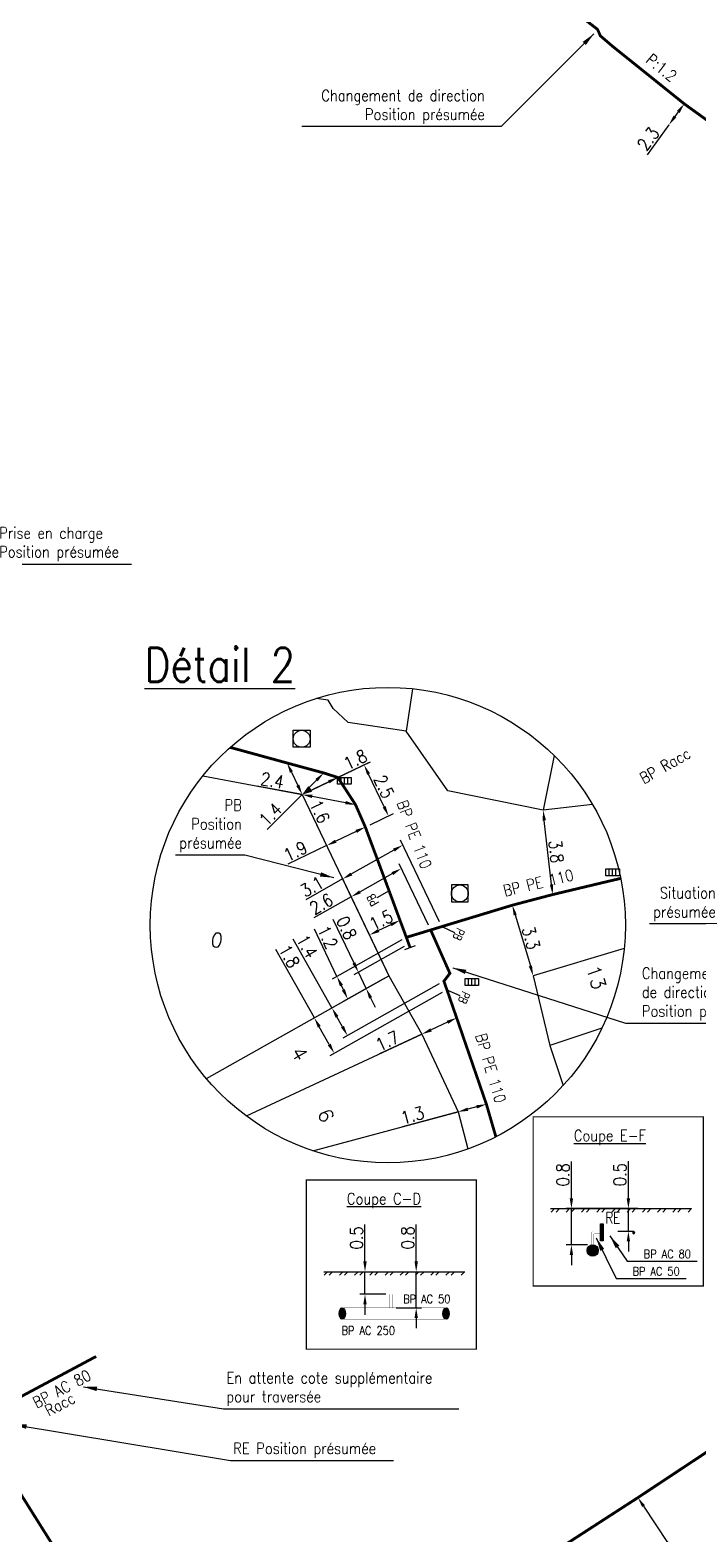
# Model space of a CAD drawing. Header units: millimetres. Extents: x 185000 to 186000, y 127990 to 129010.
# Drawn here: x 185301.5 to 185360.6, y 128160.5 to 128293.4 of the extents above; entities that cross this region are included whole.
import ezdxf
from ezdxf.enums import TextEntityAlignment as Align

# ---------------------------------------------------------------- set-up
doc = ezdxf.new("R2010")
doc.units = ezdxf.units.MM
doc.header["$PDMODE"] = 34
for name, pattern in [('L_25_AP', [2000, 1000, 1000]), ('L_25_PE', [2000, 1000, 1000]), ('L_RAC_AP', [3.5, 2, -1.5])]:
    doc.linetypes.add(name, pattern=pattern)
doc.layers.get('0').update_dxf_attribs({"linetype": 'CONTINUOUS'})
doc.layers.get('DEFPOINTS').update_dxf_attribs({"linetype": 'CONTINUOUS'})
for name, color, linetype in [('L_150', 1, 'CONTINUOUS'), ('L_170', 7, 'CONTINUOUS'), ('L_340', 7, 'CONTINUOUS'), ('L_900', 7, 'CONTINUOUS')]:
    doc.layers.add(name, color=color, linetype=linetype)
doc.styles.add('G_ROMANS', font='ROMANS.SHX', dxfattribs={"width": 0.75})
doc.styles.get("Standard").update_dxf_attribs({"font": 'romans.shx', "width": 0.85})
doc.dimstyles.get("Standard").update_dxf_attribs({"dimtxt": 1.5, "dimasz": 1.2, "dimexe": 0.625, "dimexo": 0.625, "dimgap": 0.25, "dimtad": 1, "dimdec": 1, "dimzin": 0, "dimdsep": 46, "dimtxsty": 'Standard', "dimcen": -0.5, "dimadec": 0, "dimazin": 0, "dimtfac": 1, "dimtdec": 1, "dimtmove": 0, "dimatfit": 3, "dimfxl": 0, "dimtolj": 1, "dimtzin": 0, "dimarcsym": 0})

# ---------------------------------------------------------------- blocks, each defined once
blk = doc.blocks.new('*D410')
at = {"layer": 'DEFPOINTS', "color": 0, "linetype": 'Continuous', "transparency": 16777216}
for p in [(185359.34, 128286.9), (185357.99, 128285.05), (185357.99, 128285.05)]:
    blk.add_point(p, dxfattribs=at)
at = {"layer": 'L_150', "color": 0, "linetype": 'Continuous', "lineweight": -2, "transparency": 16777216}
for p, q in [((185358.81, 128286.18), (185358.52, 128285.77)), ((185357.99, 128285.05), (185356.05, 128282.4))]:
    blk.add_line(p, q, dxfattribs=at)
at = {"layer": 'L_150', "color": 0, "linetype": 'Continuous', "transparency": 16777216}
for points in [[(185358.69, 128286.27), (185358.93, 128286.09), (185359.34, 128286.9)], [(185358.4, 128285.86), (185358.64, 128285.69), (185357.99, 128285.05)]]:
    blk.add_solid(points, dxfattribs=at)
at = {"layer": 'L_150', "color": 0, "linetype": 'Continuous', "transparency": 16777216, "insert": (185356.15, 128283.81), "char_height": 1.125, "attachment_point": 5, "rotation": 53.7869}
blk.add_mtext('\\A1;2.3', dxfattribs=at)
blk = doc.blocks.new('*D1307')
at = {"layer": 'DEFPOINTS', "color": 0, "linetype": 'Continuous', "transparency": 16777216}
for p in [(185324.21, 128228.64), (185325.55, 128225.85), (185325.55, 128225.85)]:
    blk.add_point(p, dxfattribs=at)
at = {"layer": 'L_900', "color": 0, "linetype": 'Continuous', "lineweight": -2, "transparency": 16777216}
for p, q in [((185324.6, 128227.83), (185325.16, 128226.66)), ((185325.55, 128225.85), (185326.9, 128223.02))]:
    blk.add_line(p, q, dxfattribs=at)
at = {"layer": 'L_900', "color": 0, "linetype": 'Continuous', "transparency": 16777216}
for points in [[(185324.73, 128227.9), (185324.46, 128227.77), (185324.21, 128228.64)], [(185325.29, 128226.73), (185325.02, 128226.6), (185325.55, 128225.85)]]:
    blk.add_solid(points, dxfattribs=at)
at = {"layer": 'L_900', "color": 0, "linetype": 'Continuous', "transparency": 16777216, "insert": (185327.1, 128224.35), "char_height": 1.125, "attachment_point": 5, "rotation": 295.6042}
blk.add_mtext('\\A1;1.6', dxfattribs=at)
blk = doc.blocks.new('*D1308')
at = {"layer": 'DEFPOINTS', "color": 0, "linetype": 'Continuous', "transparency": 16777216}
for p in [(185325.55, 128225.85), (185325.55, 128225.85), (185330.26, 128224.96)]:
    blk.add_point(p, dxfattribs=at)
at = {"layer": 'L_900', "color": 0, "linetype": 'Continuous', "lineweight": -2, "transparency": 16777216}
for p, q in [((185325.55, 128225.85), (185321.57, 128226.6)), ((185329.38, 128225.13), (185326.43, 128225.68))]:
    blk.add_line(p, q, dxfattribs=at)
at = {"layer": 'L_900', "color": 0, "linetype": 'Continuous', "transparency": 16777216}
for points in [[(185326.46, 128225.83), (185326.4, 128225.54), (185325.55, 128225.85)], [(185329.41, 128225.28), (185329.35, 128224.98), (185330.26, 128224.96)]]:
    blk.add_solid(points, dxfattribs=at)
at = {"layer": 'L_900', "color": 0, "linetype": 'Continuous', "transparency": 16777216, "insert": (185322.9, 128227.11), "char_height": 1.125, "attachment_point": 5, "rotation": 349.3746}
blk.add_mtext('\\A1;2.4', dxfattribs=at)
blk = doc.blocks.new('*D1309')
at = {"layer": 'DEFPOINTS', "color": 0, "linetype": 'Continuous', "transparency": 16777216}
for p in [(185327.45, 128227.76), (185325.55, 128225.85), (185325.55, 128225.85)]:
    blk.add_point(p, dxfattribs=at)
at = {"layer": 'L_900', "color": 0, "linetype": 'Continuous', "lineweight": -2, "transparency": 16777216}
for p, q in [((185326.82, 128227.12), (185326.18, 128226.49)), ((185325.55, 128225.85), (185322.46, 128222.76))]:
    blk.add_line(p, q, dxfattribs=at)
at = {"layer": 'L_900', "color": 0, "linetype": 'Continuous', "transparency": 16777216}
for points in [[(185326.71, 128227.23), (185326.92, 128227.02), (185327.45, 128227.76)], [(185326.08, 128226.59), (185326.29, 128226.38), (185325.55, 128225.85)]]:
    blk.add_solid(points, dxfattribs=at)
at = {"layer": 'L_900', "color": 0, "linetype": 'Continuous', "transparency": 16777216, "insert": (185322.74, 128224.1), "char_height": 1.125, "attachment_point": 5, "rotation": 45.0163}
blk.add_mtext('\\A1;1.4', dxfattribs=at)
blk = doc.blocks.new('*D1310')
at = {"layer": 'DEFPOINTS', "color": 0, "linetype": 'Continuous', "transparency": 16777216}
for p in [(185328.7, 128227.36), (185325.55, 128225.85), (185325.55, 128225.85)]:
    blk.add_point(p, dxfattribs=at)
at = {"layer": 'L_900', "color": 0, "linetype": 'Continuous', "lineweight": -2, "transparency": 16777216}
for p, q in [((185328.7, 128227.36), (185331.59, 128228.75)), ((185326.36, 128226.24), (185327.89, 128226.97))]:
    blk.add_line(p, q, dxfattribs=at)
at = {"layer": 'L_900', "color": 0, "linetype": 'Continuous', "transparency": 16777216}
for points in [[(185327.83, 128227.11), (185327.96, 128226.84), (185328.7, 128227.36)], [(185326.29, 128226.37), (185326.42, 128226.1), (185325.55, 128225.85)]]:
    blk.add_solid(points, dxfattribs=at)
at = {"layer": 'L_900', "color": 0, "linetype": 'Continuous', "transparency": 16777216, "insert": (185330.25, 128228.94), "char_height": 1.125, "attachment_point": 5, "rotation": 25.6042}
blk.add_mtext('\\A1;1.8', dxfattribs=at)
blk = doc.blocks.new('*D1311')
at = {"layer": 'DEFPOINTS', "color": 0, "linetype": 'Continuous', "transparency": 16777216}
for p in [(185331.02, 128228.47), (185325.55, 128225.85), (185331.13, 128222.98)]:
    blk.add_point(p, dxfattribs=at)
at = {"layer": 'L_900', "color": 0, "linetype": 'Continuous', "lineweight": -2, "transparency": 16777216}
for p, q in [((185325.97, 128226.05), (185331.44, 128228.68)), ((185332.79, 128224.78), (185331.41, 128227.66)), ((185331.56, 128223.18), (185333.61, 128224.17))]:
    blk.add_line(p, q, dxfattribs=at)
at = {"layer": 'L_900', "color": 0, "linetype": 'Continuous', "transparency": 16777216}
for points in [[(185331.55, 128227.73), (185331.28, 128227.6), (185331.02, 128228.47)], [(185332.93, 128224.84), (185332.66, 128224.71), (185333.18, 128223.96)]]:
    blk.add_solid(points, dxfattribs=at)
at = {"layer": 'L_900', "color": 0, "linetype": 'Continuous', "transparency": 16777216, "insert": (185332.78, 128226.54), "char_height": 1.125, "attachment_point": 5, "rotation": 295.6042}
blk.add_mtext('\\A1;2.5', dxfattribs=at)
blk = doc.blocks.new('*D1312')
at = {"layer": 'DEFPOINTS', "color": 0, "linetype": 'Continuous', "transparency": 16777216}
for p in [(185331.13, 128222.98), (185327.71, 128221.34), (185327.71, 128221.34)]:
    blk.add_point(p, dxfattribs=at)
at = {"layer": 'L_900', "color": 0, "linetype": 'Continuous', "lineweight": -2, "transparency": 16777216}
for p, q in [((185327.71, 128221.34), (185324.27, 128219.7)), ((185330.32, 128222.59), (185328.52, 128221.73))]:
    blk.add_line(p, q, dxfattribs=at)
at = {"layer": 'L_900', "color": 0, "linetype": 'Continuous', "transparency": 16777216}
for points in [[(185330.26, 128222.73), (185330.39, 128222.46), (185331.13, 128222.98)], [(185328.45, 128221.86), (185328.58, 128221.59), (185327.71, 128221.34)]]:
    blk.add_solid(points, dxfattribs=at)
at = {"layer": 'L_900', "color": 0, "linetype": 'Continuous', "transparency": 16777216, "insert": (185324.94, 128220.85), "char_height": 1.125, "attachment_point": 5, "rotation": 25.6042}
blk.add_mtext('\\A1;1.9', dxfattribs=at)
blk = doc.blocks.new('*D1313')
at = {"layer": 'DEFPOINTS', "color": 0, "linetype": 'Continuous', "transparency": 16777216}
for p in [(185334.2, 128214.73), (185331.49, 128213.44), (185331.49, 128213.44)]:
    blk.add_point(p, dxfattribs=at)
at = {"layer": 'L_900', "color": 0, "linetype": 'Continuous', "lineweight": -2, "transparency": 16777216}
blk.add_line((185333.39, 128214.35), (185332.31, 128213.83), dxfattribs=at)
at = {"layer": 'L_900', "color": 0, "linetype": 'Continuous', "transparency": 16777216}
for points in [[(185333.32, 128214.48), (185333.45, 128214.21), (185334.2, 128214.73)], [(185332.24, 128213.96), (185332.37, 128213.69), (185331.49, 128213.44)]]:
    blk.add_solid(points, dxfattribs=at)
at = {"layer": 'L_900', "color": 0, "linetype": 'Continuous', "transparency": 16777216, "insert": (185332.52, 128214.76), "char_height": 1.125, "attachment_point": 5, "rotation": 25.6042}
blk.add_mtext('\\A1;1.5', dxfattribs=at)
blk = doc.blocks.new('*D1314')
at = {"layer": 'DEFPOINTS', "color": 0, "linetype": 'Continuous', "transparency": 16777216}
for p in [(185334.97, 128212.65), (185333.22, 128209.83), (185331.21, 128208.7)]:
    blk.add_point(p, dxfattribs=at)
at = {"layer": 'L_900', "color": 0, "linetype": 'Continuous', "lineweight": -2, "transparency": 16777216}
for p, q in [((185330.13, 128210.95), (185328.28, 128214.81)), ((185334.56, 128212.42), (185330.11, 128209.91)), ((185331.21, 128208.7), (185330.52, 128210.14)), ((185332.81, 128209.6), (185330.8, 128208.47)), ((185331.6, 128207.89), (185331.99, 128207.07))]:
    blk.add_line(p, q, dxfattribs=at)
at = {"layer": 'L_900', "color": 0, "linetype": 'Continuous', "transparency": 16777216}
for points in [[(185330.26, 128211.02), (185329.99, 128210.89), (185330.52, 128210.14)], [(185331.73, 128207.95), (185331.46, 128207.82), (185331.21, 128208.7)]]:
    blk.add_solid(points, dxfattribs=at)
at = {"layer": 'L_900', "color": 0, "linetype": 'Continuous', "transparency": 16777216, "insert": (185329.47, 128214.06), "char_height": 1.125, "attachment_point": 5, "rotation": 295.6042}
blk.add_mtext('\\A1;0.8', dxfattribs=at)
blk = doc.blocks.new('L_340_07')
at = {"color": 0, "linetype": 'Continuous', "const_width": 0.25, "flags": 128}
blk.add_lwpolyline([(0, 0), (0.35, 0)], dxfattribs=at)
at = {"color": 0, "linetype": 'Continuous', "flags": 128}
blk.add_lwpolyline([(0.35, -0.5), (0.35, 0.5)], dxfattribs=at)
at = {"color": 0, "linetype": 'Continuous', "width": 0.75, "flags": 3}
for tag, p in [('DEF_LEG', (0.72, -3.47)), ('DEF_COUP', (0.72, -5.97)), ('DEF_TYPE', (0.72, -8.47))]:
    blk.add_attdef(tag, text='', height=1.2, dxfattribs=at).set_placement(p, align=Align.MIDDLE)
blk = doc.blocks.new('*D1315')
at = {"layer": 'DEFPOINTS', "color": 0, "linetype": 'Continuous', "transparency": 16777216}
for p in [(185334.76, 128213.23), (185333.22, 128209.83), (185329.58, 128207.78)]:
    blk.add_point(p, dxfattribs=at)
at = {"layer": 'L_900', "color": 0, "linetype": 'Continuous', "lineweight": -2, "transparency": 16777216}
for p, q in [((185328.62, 128209.77), (185326.63, 128213.94)), ((185334.35, 128213), (185328.21, 128209.54)), ((185332.81, 128209.6), (185329.17, 128207.55)), ((185329.19, 128208.59), (185329.01, 128208.96))]:
    blk.add_line(p, q, dxfattribs=at)
at = {"layer": 'L_900', "color": 0, "linetype": 'Continuous', "transparency": 16777216}
for points in [[(185329.15, 128209.03), (185328.88, 128208.9), (185328.62, 128209.77)], [(185329.32, 128208.66), (185329.05, 128208.53), (185329.58, 128207.78)]]:
    blk.add_solid(points, dxfattribs=at)
at = {"layer": 'L_900', "color": 0, "linetype": 'Continuous', "transparency": 16777216, "insert": (185327.79, 128213.25), "char_height": 1.125, "attachment_point": 5, "rotation": 295.6042}
blk.add_mtext('\\A1;1.2', dxfattribs=at)
blk = doc.blocks.new('*D1316')
at = {"layer": 'DEFPOINTS', "color": 0, "linetype": 'Continuous', "transparency": 16777216}
for p in [(185344.13, 128216.07), (185345.98, 128209.84), (185345.98, 128209.84)]:
    blk.add_point(p, dxfattribs=at)
at = {"layer": 'L_900', "color": 0, "linetype": 'Continuous', "lineweight": -2, "transparency": 16777216}
blk.add_line((185344.39, 128215.21), (185345.73, 128210.71), dxfattribs=at)
at = {"layer": 'L_900', "color": 0, "linetype": 'Continuous', "transparency": 16777216}
for points in [[(185344.53, 128215.25), (185344.25, 128215.17), (185344.13, 128216.07)], [(185345.87, 128210.75), (185345.58, 128210.66), (185345.98, 128209.84)]]:
    blk.add_solid(points, dxfattribs=at)
at = {"layer": 'L_900', "color": 0, "linetype": 'Continuous', "transparency": 16777216, "insert": (185345.78, 128213.17), "char_height": 1.125, "attachment_point": 5, "rotation": 286.5437}
blk.add_mtext('\\A1;3.3', dxfattribs=at)
blk = doc.blocks.new('*D1317')
at = {"layer": 'DEFPOINTS', "color": 0, "linetype": 'Continuous', "transparency": 16777216}
for p in [(185346.86, 128224.47), (185346.86, 128224.47), (185347.7, 128217.01)]:
    blk.add_point(p, dxfattribs=at)
at = {"layer": 'L_900', "color": 0, "linetype": 'Continuous', "lineweight": -2, "transparency": 16777216}
blk.add_line((185347.6, 128217.91), (185346.96, 128223.57), dxfattribs=at)
at = {"layer": 'L_900', "color": 0, "linetype": 'Continuous', "transparency": 16777216}
for points in [[(185347.11, 128223.59), (185346.81, 128223.55), (185346.86, 128224.47)], [(185347.75, 128217.92), (185347.45, 128217.89), (185347.7, 128217.01)]]:
    blk.add_solid(points, dxfattribs=at)
at = {"layer": 'L_900', "color": 0, "linetype": 'Continuous', "transparency": 16777216, "insert": (185348.02, 128220.82), "char_height": 1.125, "attachment_point": 5, "rotation": 276.4511}
blk.add_mtext('\\A1;3.8', dxfattribs=at)
blk = doc.blocks.new('*D1318')
at = {"layer": 'DEFPOINTS', "color": 0, "linetype": 'Continuous', "transparency": 16777216}
for p in [(185329.88, 128216.81), (185336.91, 128213.88), (185333.22, 128209.83)]:
    blk.add_point(p, dxfattribs=at)
at = {"layer": 'L_900', "color": 0, "linetype": 'Continuous', "lineweight": -2, "transparency": 16777216}
for p, q in [((185333.52, 128218.87), (185330.66, 128217.25)), ((185336.71, 128214.31), (185334.11, 128219.73)), ((185329.88, 128216.81), (185326.58, 128214.95)), ((185333.02, 128210.25), (185329.67, 128217.24))]:
    blk.add_line(p, q, dxfattribs=at)
at = {"layer": 'L_900', "color": 0, "linetype": 'Continuous', "transparency": 16777216}
for points in [[(185333.45, 128219), (185333.6, 128218.74), (185334.31, 128219.31)], [(185330.59, 128217.38), (185330.73, 128217.12), (185329.88, 128216.81)]]:
    blk.add_solid(points, dxfattribs=at)
at = {"layer": 'L_900', "color": 0, "linetype": 'Continuous', "transparency": 16777216, "insert": (185327.24, 128216.19), "char_height": 1.125, "attachment_point": 5, "rotation": 29.3796}
blk.add_mtext('\\A1;2.6', dxfattribs=at)
blk = doc.blocks.new('L_340_13')
at = {"color": 0, "linetype": 'Continuous', "flags": 128}
blk.add_lwpolyline([(0, 0), (0, 1.25)], dxfattribs=at)
at = {"color": 0, "linetype": 'Continuous', "style": 'G_ROMANS', "width": 0.75}
blk.add_text('PB', height=0.75, dxfattribs=at).set_placement((0, 1.66), align=Align.MIDDLE)
at = {"color": 0, "linetype": 'Continuous', "width": 0.75, "flags": 3}
for tag, p in [('DEF_LEG', (0, -10)), ('DEF_COUP', (0, -12.5)), ('DEF_TYPE', (0, -15))]:
    blk.add_attdef(tag, text='', height=1.2, dxfattribs=at).set_placement(p, align=Align.MIDDLE)
blk = doc.blocks.new('*D1319')
at = {"layer": 'DEFPOINTS', "color": 0, "transparency": 16777216}
for p in [(185329.12, 128218.39), (185337.89, 128214.18), (185333.22, 128209.83)]:
    blk.add_point(p, dxfattribs=at)
at = {"layer": 'L_900', "color": 0, "lineweight": -2, "transparency": 16777216}
for p, q in [((185337.69, 128214.6), (185334.23, 128221.81)), ((185333.65, 128220.94), (185329.91, 128218.83)), ((185333.02, 128210.25), (185328.92, 128218.81)), ((185329.12, 128218.39), (185325.86, 128216.55))]:
    blk.add_line(p, q, dxfattribs=at)
at = {"layer": 'L_900', "color": 0, "transparency": 16777216}
for points in [[(185333.58, 128221.07), (185333.73, 128220.81), (185334.44, 128221.38)], [(185329.83, 128218.96), (185329.98, 128218.7), (185329.12, 128218.39)]]:
    blk.add_solid(points, dxfattribs=at)
at = {"layer": 'L_900', "color": 0, "transparency": 16777216, "insert": (185326.41, 128217.72), "char_height": 1.125, "attachment_point": 5, "rotation": 29.3796}
blk.add_mtext('\\A1;3.1', dxfattribs=at)
blk = doc.blocks.new('*D1320')
at = {"layer": 'DEFPOINTS', "color": 0, "linetype": 'Continuous', "transparency": 16777216}
for p in [(185339.21, 128206.11), (185336.13, 128204.67), (185336.13, 128204.67)]:
    blk.add_point(p, dxfattribs=at)
at = {"layer": 'L_900', "color": 0, "linetype": 'Continuous', "lineweight": -2, "transparency": 16777216}
for p, q in [((185338.39, 128205.73), (185336.94, 128205.05)), ((185336.13, 128204.67), (185332.38, 128202.92))]:
    blk.add_line(p, q, dxfattribs=at)
at = {"layer": 'L_900', "color": 0, "linetype": 'Continuous', "transparency": 16777216}
for points in [[(185338.33, 128205.86), (185338.46, 128205.59), (185339.21, 128206.11)], [(185336.88, 128205.19), (185337.01, 128204.91), (185336.13, 128204.67)]]:
    blk.add_solid(points, dxfattribs=at)
at = {"layer": 'L_900', "color": 0, "linetype": 'Continuous', "transparency": 16777216, "insert": (185333.08, 128204.08), "char_height": 1.125, "attachment_point": 5, "rotation": 24.9864}
blk.add_mtext('\\A1;1.7', dxfattribs=at)
blk = doc.blocks.new('*D1321')
at = {"layer": 'DEFPOINTS', "color": 0, "linetype": 'Continuous', "transparency": 16777216}
for p in [(185333.22, 128209.83), (185338.08, 128209.35), (185328.18, 128206.99)]:
    blk.add_point(p, dxfattribs=at)
at = {"layer": 'L_900', "color": 0, "linetype": 'Continuous', "lineweight": -2, "transparency": 16777216}
for p, q in [((185328.18, 128206.99), (185324.76, 128213.06)), ((185332.81, 128209.6), (185327.77, 128206.76)), ((185337.67, 128209.12), (185329.14, 128204.32)), ((185329.11, 128205.33), (185328.62, 128206.21))]:
    blk.add_line(p, q, dxfattribs=at)
at = {"layer": 'L_900', "color": 0, "linetype": 'Continuous', "transparency": 16777216}
for points in [[(185328.75, 128206.28), (185328.49, 128206.13), (185328.18, 128206.99)], [(185329.24, 128205.41), (185328.98, 128205.26), (185329.55, 128204.55)]]:
    blk.add_solid(points, dxfattribs=at)
at = {"layer": 'L_900', "color": 0, "linetype": 'Continuous', "transparency": 16777216, "insert": (185325.97, 128212.43), "char_height": 1.125, "attachment_point": 5, "rotation": 299.3796}
blk.add_mtext('\\A1;1.4', dxfattribs=at)
blk = doc.blocks.new('*D1322')
at = {"layer": 'DEFPOINTS', "color": 0, "linetype": 'Continuous', "transparency": 16777216}
for p in [(185333.22, 128209.83), (185338.35, 128208.59), (185326.62, 128206.11)]:
    blk.add_point(p, dxfattribs=at)
at = {"layer": 'L_900', "color": 0, "linetype": 'Continuous', "lineweight": -2, "transparency": 16777216}
for p, q in [((185326.62, 128206.11), (185323.21, 128212.17)), ((185332.81, 128209.6), (185326.21, 128205.88)), ((185337.94, 128208.36), (185327.98, 128202.75)), ((185327.94, 128203.76), (185327.06, 128205.33))]:
    blk.add_line(p, q, dxfattribs=at)
at = {"layer": 'L_900', "color": 0, "linetype": 'Continuous', "transparency": 16777216}
for points in [[(185327.19, 128205.4), (185326.93, 128205.25), (185326.62, 128206.11)], [(185328.07, 128203.83), (185327.81, 128203.69), (185328.38, 128202.98)]]:
    blk.add_solid(points, dxfattribs=at)
at = {"layer": 'L_900', "color": 0, "linetype": 'Continuous', "transparency": 16777216, "insert": (185324.41, 128211.56), "char_height": 1.125, "attachment_point": 5, "rotation": 299.3796}
blk.add_mtext('\\A1;1.8', dxfattribs=at)
blk = doc.blocks.new('*D1323')
at = {"layer": 'DEFPOINTS', "color": 0, "linetype": 'Continuous', "transparency": 16777216}
for p in [(185339.33, 128197.81), (185339.33, 128197.81), (185341.84, 128198.48)]:
    blk.add_point(p, dxfattribs=at)
at = {"layer": 'L_900', "color": 0, "linetype": 'Continuous', "lineweight": -2, "transparency": 16777216}
for p, q in [((185339.33, 128197.81), (185334.41, 128196.49)), ((185340.97, 128198.25), (185340.2, 128198.04))]:
    blk.add_line(p, q, dxfattribs=at)
at = {"layer": 'L_900', "color": 0, "linetype": 'Continuous', "transparency": 16777216}
for points in [[(185340.16, 128198.18), (185340.23, 128197.89), (185339.33, 128197.81)], [(185340.93, 128198.39), (185341.01, 128198.1), (185341.84, 128198.48)]]:
    blk.add_solid(points, dxfattribs=at)
at = {"layer": 'L_900', "color": 0, "linetype": 'Continuous', "transparency": 16777216, "insert": (185335.3, 128197.51), "char_height": 1.125, "attachment_point": 5, "rotation": 14.9757}
blk.add_mtext('\\A1;1.3', dxfattribs=at)
blk = doc.blocks.new('*D2319')
at = {"layer": 'DEFPOINTS', "color": 0, "linetype": 'Continuous', "transparency": 16777216}
for p in [(185355.24, 128163.71), (185358.34, 128158.99), (185358.34, 128158.99)]:
    blk.add_point(p, dxfattribs=at)
at = {"layer": 'L_150', "color": 0, "linetype": 'Continuous', "lineweight": -2, "transparency": 16777216}
for p, q in [((185355.74, 128162.96), (185357.85, 128159.74)), ((185358.34, 128158.99), (185360.14, 128156.24))]:
    blk.add_line(p, q, dxfattribs=at)
at = {"layer": 'L_150', "color": 0, "linetype": 'Continuous', "transparency": 16777216}
for points in [[(185355.86, 128163.04), (185355.61, 128162.88), (185355.24, 128163.71)], [(185357.97, 128159.82), (185357.72, 128159.66), (185358.34, 128158.99)]]:
    blk.add_solid(points, dxfattribs=at)
at = {"layer": 'L_150', "color": 0, "linetype": 'Continuous', "transparency": 16777216, "insert": (185360.11, 128157.65), "char_height": 1.125, "attachment_point": 5, "rotation": 303.2487}
blk.add_mtext('\\A1;5.7', dxfattribs=at)
blk = doc.blocks.new('*D1576')
at = {"layer": 'DEFPOINTS', "color": 0, "linetype": 'Continuous', "transparency": 16777216}
for p in [(185331.1, 128183.68), (185331.1, 128183.68), (185333.4, 128181.68)]:
    blk.add_point(p, dxfattribs=at)
at = {"layer": 'L_900', "color": 0, "linetype": 'Continuous', "lineweight": -2, "transparency": 16777216}
for p, q in [((185331.1, 128184.58), (185331.1, 128187.86)), ((185331.1, 128181.68), (185331.1, 128183.68)), ((185332.93, 128181.68), (185330.63, 128181.68)), ((185331.1, 128180.78), (185331.1, 128179.88))]:
    blk.add_line(p, q, dxfattribs=at)
at = {"layer": 'L_900', "color": 0, "linetype": 'Continuous', "transparency": 16777216}
for points in [[(185330.95, 128184.58), (185331.25, 128184.58), (185331.1, 128183.68)], [(185330.95, 128180.78), (185331.25, 128180.78), (185331.1, 128181.68)]]:
    blk.add_solid(points, dxfattribs=at)
at = {"layer": 'L_900', "color": 0, "linetype": 'Continuous', "transparency": 16777216, "insert": (185330.35, 128186.67), "char_height": 1.125, "attachment_point": 5, "rotation": 90}
blk.add_mtext('\\A1;0.5', dxfattribs=at)
blk = doc.blocks.new('*D1577')
at = {"layer": 'DEFPOINTS', "color": 0, "linetype": 'Continuous', "transparency": 16777216}
for p in [(185335.63, 128183.68), (185335.63, 128183.68), (185333.4, 128180.48)]:
    blk.add_point(p, dxfattribs=at)
at = {"layer": 'L_900', "color": 0, "linetype": 'Continuous', "lineweight": -2, "transparency": 16777216}
for p, q in [((185335.63, 128184.58), (185335.63, 128187.86)), ((185335.63, 128180.48), (185335.63, 128183.68)), ((185333.87, 128180.48), (185336.1, 128180.48)), ((185335.63, 128179.58), (185335.63, 128178.68))]:
    blk.add_line(p, q, dxfattribs=at)
at = {"layer": 'L_900', "color": 0, "linetype": 'Continuous', "transparency": 16777216}
for points in [[(185335.48, 128184.58), (185335.78, 128184.58), (185335.63, 128183.68)], [(185335.48, 128179.58), (185335.78, 128179.58), (185335.63, 128180.48)]]:
    blk.add_solid(points, dxfattribs=at)
at = {"layer": 'L_900', "color": 0, "linetype": 'Continuous', "transparency": 16777216, "insert": (185334.88, 128186.67), "char_height": 1.125, "attachment_point": 5, "rotation": 90}
blk.add_mtext('\\A1;0.8', dxfattribs=at)
blk = doc.blocks.new('*D1578')
at = {"layer": 'DEFPOINTS', "color": 0, "linetype": 'Continuous', "transparency": 16777216}
for p in [(185349.36, 128189.25), (185355.7, 128189.25), (185351.24, 128186.05)]:
    blk.add_point(p, dxfattribs=at)
at = {"layer": 'L_900', "color": 0, "linetype": 'Continuous', "lineweight": -2, "transparency": 16777216}
for p, q in [((185349.36, 128190.15), (185349.36, 128193.43)), ((185355.23, 128189.25), (185348.89, 128189.25)), ((185349.36, 128186.05), (185349.36, 128189.25)), ((185350.77, 128186.05), (185348.89, 128186.05)), ((185349.36, 128185.15), (185349.36, 128184.25))]:
    blk.add_line(p, q, dxfattribs=at)
at = {"layer": 'L_900', "color": 0, "linetype": 'Continuous', "transparency": 16777216}
for points in [[(185349.21, 128190.15), (185349.51, 128190.15), (185349.36, 128189.25)], [(185349.21, 128185.15), (185349.51, 128185.15), (185349.36, 128186.05)]]:
    blk.add_solid(points, dxfattribs=at)
at = {"layer": 'L_900', "color": 0, "linetype": 'Continuous', "transparency": 16777216, "insert": (185348.61, 128192.24), "char_height": 1.125, "attachment_point": 5, "rotation": 90}
blk.add_mtext('\\A1;0.8', dxfattribs=at)
blk = doc.blocks.new('*D1579')
at = {"layer": 'DEFPOINTS', "color": 0, "linetype": 'Continuous', "transparency": 16777216}
for p in [(185351.14, 128189.25), (185354.4, 128189.25), (185353, 128187.25)]:
    blk.add_point(p, dxfattribs=at)
at = {"layer": 'L_900', "color": 0, "linetype": 'Continuous', "lineweight": -2, "transparency": 16777216}
for p, q in [((185354.4, 128190.15), (185354.4, 128193.45)), ((185351.6, 128189.25), (185354.87, 128189.25)), ((185354.4, 128187.25), (185354.4, 128189.25)), ((185353.47, 128187.25), (185354.87, 128187.25)), ((185354.4, 128186.35), (185354.4, 128185.45))]:
    blk.add_line(p, q, dxfattribs=at)
at = {"layer": 'L_900', "color": 0, "linetype": 'Continuous', "transparency": 16777216}
for points in [[(185354.25, 128190.15), (185354.55, 128190.15), (185354.4, 128189.25)], [(185354.25, 128186.35), (185354.55, 128186.35), (185354.4, 128187.25)]]:
    blk.add_solid(points, dxfattribs=at)
at = {"layer": 'L_900', "color": 0, "linetype": 'Continuous', "transparency": 16777216, "insert": (185353.65, 128192.26), "char_height": 1.125, "attachment_point": 5, "rotation": 90}
blk.add_mtext('\\A1;0.5', dxfattribs=at)
blk = doc.blocks.new('L_340_20')
at = {"linetype": 'Continuous'}
blk.add_hatch(color=0, dxfattribs=at).paths.add_polyline_path([(0.12, 0.75), (-0.12, 0.75), (-0.12, -0.75), (0.12, -0.75)])
at = {"color": 0, "linetype": 'Continuous'}
blk.add_lwpolyline([(-0.12, 0.75), (0.12, 0.75), (0.12, -0.75), (-0.12, -0.75)], close=True, dxfattribs=at)
at = {"color": 0, "linetype": 'Continuous', "width": 0.75}
for tag, height, flags, p in [('RE', 1, 8, (0, 2.19)), ('DEF_LEG', 1.2, 3, (0, -5)), ('DEF_COUP', 1.2, 3, (0, -7.5)), ('DEF_TYPE', 1.2, 3, (0, -10))]:
    blk.add_attdef(tag, text='', height=height, dxfattribs=dict(at, flags=flags)).set_placement(p, align=Align.MIDDLE)

msp = doc.modelspace()

# ---------------------------------------------------------------- hatches: boundary and pattern name
at = {"layer": 'L_900'}
h = msp.add_hatch(dxfattribs=at)
h.set_pattern_fill('ANSI32', color=256, scale=0.1)
h.set_pattern_definition([(45, (-185181.4685, -128628.4799), (-0.673519209, 0.673519209), []), (45, (-185181.0195, -128628.4799), (-0.673519209, 0.673519209), [])])
h.paths.add_polyline_path([(185347.52, 128189.25), (185347.52, 128188.95), (185359.99, 128188.95), (185359.99, 128189.25)])
h = msp.add_hatch(color=256, dxfattribs=at)
h.dxf.hatch_style = 1
edge = h.paths.add_edge_path()
edge.add_ellipse((185354.87, 128187.13), major_axis=(0, -0.12), ratio=0.492593, start_angle=0, end_angle=360)
h = msp.add_hatch(color=256, dxfattribs=at)
h.dxf.hatch_style = 1
h.paths.add_polyline_path([(185350.74, 128185.55, 1), (185351.74, 128185.55, 1)])
h = msp.add_hatch(dxfattribs=at)
h.set_pattern_fill('ANSI32', color=256, scale=0.1)
h.set_pattern_definition([(45, (-185201.5409, -128634.0555), (-0.673519209, 0.673519209), []), (45, (-185201.0919, -128634.0555), (-0.673519209, 0.673519209), [])])
h.paths.add_polyline_path([(185327.45, 128183.68), (185327.45, 128183.38), (185339.92, 128183.38), (185339.92, 128183.68)])
h = msp.add_hatch(color=256, dxfattribs=at)
h.dxf.hatch_style = 1
edge = h.paths.add_edge_path()
edge.add_ellipse((185329.09, 128179.98), major_axis=(0, -0.5), ratio=0.551819, start_angle=0, end_angle=360)
h = msp.add_hatch(color=256, dxfattribs=at)
h.dxf.hatch_style = 1
edge = h.paths.add_edge_path()
edge.add_ellipse((185338.27, 128179.98), major_axis=(0, -0.5), ratio=0.551819, start_angle=0, end_angle=360)

# ---------------------------------------------------------------- linework, layer by layer
at = {"layer": 'L_150', "linetype": 'L_25_PE', "const_width": 0.25, "flags": 128}
msp.add_lwpolyline([(185423.48, 128238.39), (185421.72, 128239.8), (185416.19, 128243.99), (185410.98, 128247.94), (185407.04, 128250.96), (185407.5, 128251.55), (185406.26, 128252.43), (185405.56, 128252.93), (185396.81, 128259.12), (185396.15, 128259.58), (185396.15, 128259.58), (185380.66, 128271.36), (185373.18, 128276.92), (185359.34, 128286.9), (185353.02, 128291.97), (185351.92, 128292.91), (185351.67, 128293.48), (185346.93, 128297.14), (185338.38, 128304.19), (185329.95, 128310.22), (185321.09, 128315.64), (185315.27, 128320.33), (185309.18, 128325.03), (185307.58, 128324.25), (185303.01, 128327.8), (185294.57, 128335.08), (185283.73, 128339.34), (185276.04, 128341.59), (185268.33, 128343.38), (185261.6, 128344.39), (185250.86, 128345.84), (185244.13, 128345.57), (185241.15, 128345.87), (185239.16, 128345.85), (185228.07, 128345.7)], dxfattribs=at)
at = {"layer": 'L_150', "linetype": 'L_25_AP', "const_width": 0.25, "flags": 128}
msp.add_lwpolyline([(185229.13, 128311.81), (185229.38, 128310.42), (185229.38, 128310.42), (185229.42, 128310.23), (185229.67, 128309.05), (185230.22, 128306.36), (185231.55, 128304.24), (185234.36, 128295.45), (185234.36, 128295.45), (185240.11, 128284.48), (185245.72, 128273.78), (185245.72, 128273.78), (185245.72, 128273.78), (185251.1, 128263.02), (185251.1, 128263.02), (185251.1, 128263.02), (185256.74, 128252.79), (185257.6, 128250.44), (185259.6, 128247.22), (185262.55, 128242.34), (185268.14, 128231.61), (185268.14, 128231.61), (185270.54, 128226.67), (185272.46, 128222.73), (185273.75, 128220.36), (185273.91, 128220.05), (185274.3, 128219.35), (185274.3, 128219.35), (185274.75, 128217.84), (185274.92, 128217.27), (185279.33, 128202.67), (185282.55, 128195.99), (185285.38, 128190.81), (185296.97, 128170.66), (185300.73, 128163.9), (185309.29, 128150.27), (185312.93, 128143.86), (185313.14, 128143.48), (185322.33, 128126.37), (185322.33, 128126.37), (185329.42, 128112.98), (185329.74, 128112.74), (185333.12, 128110.96), (185346.02, 128104.17), (185346.41, 128104.09), (185350.3, 128103.86), (185357.65, 128103.51), (185365.46, 128103.24), (185372.99, 128103.22), (185381.14, 128102.92), (185388.55, 128103.77), (185396.17, 128104.49), (185410.05, 128106.95), (185418.09, 128108.82), (185421.99, 128110.15), (185424.77, 128111.11), (185435.21, 128114.82), (185448.23, 128119.96), (185448.23, 128119.96), (185460.61, 128124.91), (185461.43, 128125.02), (185465.03, 128125.52), (185463.41, 128132.02), (185463.11, 128133.23), (185463.05, 128134.5), (185463.05, 128134.5), (185461.39, 128141.07), (185461.19, 128141.04), (185447.34, 128138.82), (185438.14, 128137.27), (185435.75, 128138.12), (185433.31, 128148.03), (185433.31, 128148.03), (185432.35, 128148.87), (185432.1, 128150.48), (185426.38, 128180.79), (185424.44, 128189.36), (185424.27, 128189.54), (185416.6, 128192.99)], dxfattribs=at)
msp.add_lwpolyline([(185416.6, 128192.99), (185415.33, 128190.63), (185408.98, 128189.36), (185391.62, 128186.15), (185391.05, 128186.46), (185389.72, 128186.19), (185388.55, 128185.96), (185387.69, 128185.79), (185387.69, 128185.79), (185387.69, 128185.79), (185385.44, 128183.71), (185383.94, 128182.68), (185380.31, 128180.22), (185380.31, 128180.22), (185375.35, 128176.98), (185375.35, 128176.98), (185365.26, 128170.34), (185365.26, 128170.34), (185355.24, 128163.71), (185355.24, 128163.71), (185345.12, 128157.17), (185335.12, 128150.36), (185335.12, 128150.36), (185335.12, 128150.36), (185327.73, 128145.57), (185326.36, 128144.68), (185326.54, 128144.36, -0.280257), (185326.49, 128143.91), (185326.27, 128143.78), (185325.74, 128143.49), (185319.64, 128143.57), (185313.6, 128143.83), (185312.93, 128143.86)], format="xyb", dxfattribs=at)
at = {"layer": 'L_170', "linetype": 'L_RAC_AP', "const_width": 0.25, "flags": 128}
msp.add_lwpolyline([(185296.97, 128170.66), (185297.44, 128170.91), (185307.32, 128176.19)], dxfattribs=at)
at = {"layer": 'L_900', "color": 252}
for p, q in [((185335.3, 128235.2), (185334.74, 128231.44)), ((185347.84, 128229.3), (185346.86, 128224.47)), ((185328.98, 128226.76), (185328.98, 128227.36)), ((185329.28, 128226.76), (185329.28, 128227.36)), ((185329.58, 128226.76), (185329.58, 128227.36)), ((185352.7, 128218.68), (185352.7, 128219.28)), ((185353, 128218.68), (185353, 128219.28)), ((185353.3, 128218.68), (185353.3, 128219.28)), ((185317.08, 128200.74), (185333.22, 128209.83)), ((185340.25, 128208.98), (185340.25, 128209.58)), ((185340.55, 128208.98), (185340.55, 128209.58)), ((185340.85, 128208.98), (185340.85, 128209.58)), ((185320.61, 128197.44), (185336.13, 128204.67)), ((185352.06, 128205.21), (185347.44, 128203.67)), ((185326.49, 128194.37), (185339.33, 128197.81))]:
    msp.add_line(p, q, dxfattribs=at)
for points in [[(185351.23, 128224.96), (185346.86, 128224.47), (185338.43, 128226.18), (185334.74, 128231.44), (185329.62, 128232.21), (185328.28, 128233.45), (185327.85, 128234.18), (185326.79, 128234.34)], [(185316.77, 128227.5), (185325.55, 128225.85), (185333.22, 128209.83), (185336.13, 128204.67), (185339.33, 128197.81), (185340.2, 128194.53)], [(185354.03, 128212.25), (185345.98, 128209.84), (185347.44, 128203.67), (185348.62, 128200.13)]]:
    msp.add_lwpolyline(points, dxfattribs=at)
for points in [[(185326.25, 128230.03), (185324.75, 128230.03), (185324.75, 128231.53), (185326.25, 128231.53)], [(185328.68, 128227.36), (185329.78, 128227.36), (185329.88, 128227.36), (185329.88, 128226.76), (185329.78, 128226.76), (185328.68, 128226.76)], [(185353.5, 128218.68), (185352.4, 128218.68), (185352.4, 128219.28), (185353.5, 128219.28), (185353.6, 128219.28), (185353.6, 128218.68)], [(185340.24, 128216.36), (185340.24, 128217.86), (185338.74, 128217.86), (185338.74, 128216.36)], [(185341.05, 128208.98), (185339.95, 128208.98), (185339.95, 128209.58), (185341.05, 128209.58), (185341.15, 128209.58), (185341.15, 128208.98)]]:
    msp.add_lwpolyline(points, close=True, dxfattribs=at)
at = {"layer": 'L_900', "color": 1, "linetype": 'Continuous', "ltscale": 0.5, "const_width": 0.25, "flags": 128}
msp.add_lwpolyline([(185319.18, 128230.02), (185324.21, 128228.64), (185327.45, 128227.76), (185328.7, 128227.36), (185330.26, 128224.96), (185331.13, 128222.98), (185333.23, 128217.35), (185334.2, 128214.73), (185334.76, 128213.23), (185334.97, 128212.65)], dxfattribs=at)
at = {"layer": 'L_900', "color": 1, "linetype": 'Continuous', "const_width": 0.25, "flags": 128}
for points in [[(185334.76, 128213.23), (185336.91, 128213.88), (185337.89, 128214.18), (185344.13, 128216.07), (185347.7, 128217.01), (185352.36, 128218.12), (185353.72, 128218.44)], [(185342.68, 128195.6), (185341.84, 128198.48), (185339.21, 128206.11), (185338.35, 128208.59), (185338.08, 128209.35), (185338.08, 128209.35), (185338.61, 128210.05), (185336.91, 128213.88)]]:
    msp.add_lwpolyline(points, dxfattribs=at)
at = {"layer": 'L_900', "const_width": 0.1}
for points in [[(185345.98, 128197.36), (185361.03, 128197.36), (185361.03, 128182.41), (185345.98, 128182.41)], [(185325.91, 128191.78), (185340.95, 128191.78), (185340.95, 128176.84), (185325.91, 128176.84)]]:
    msp.add_lwpolyline(points, close=True, dxfattribs=at)
at = {"layer": 'L_900', "flags": 128}
for points in [[(185347.52, 128189.25), (185359.99, 128189.25)], [(185327.45, 128183.68), (185339.92, 128183.68)]]:
    msp.add_lwpolyline(points, dxfattribs=at)
at = {"layer": 'L_900', "const_width": 0.02, "flags": 128}
for points in [[(185351.14, 128186.05), (185351.14, 128187.1, -0.414214), (185351.29, 128187.25), (185352.05, 128187.25)], [(185351.34, 128186.05), (185351.34, 128186.95, -0.414214), (185351.44, 128187.05), (185352.05, 128187.05)]]:
    msp.add_lwpolyline(points, format="xyb", dxfattribs=at)
for points in [[(185352.05, 128187.25), (185354.87, 128187.25)], [(185352.05, 128187.01), (185354.87, 128187.01)], [(185333.3, 128180.48), (185333.3, 128181.68), (185333.5, 128181.68), (185333.5, 128180.48)], [(185329.09, 128180.48), (185329.09, 128180.48), (185338.27, 128180.48)], [(185329.09, 128179.48), (185338.27, 128179.48)]]:
    msp.add_lwpolyline(points, dxfattribs=at)
at = {"layer": 'L_900'}
for centre, radius in [((185333.12, 128214.31), 21.01), ((185351.24, 128185.55), 0.5)]:
    msp.add_circle(centre, radius, dxfattribs=at)
at = {"layer": 'L_900', "color": 252}
for centre in [(185325.5, 128230.78), (185339.49, 128217.11)]:
    msp.add_ellipse(centre, major_axis=(-0.53, 0.53), ratio=1, start_param=3.926991, end_param=10.210176, dxfattribs=at)
at = {"layer": 'L_900'}
msp.add_ellipse((185354.87, 128187.13), major_axis=(0, -0.12), ratio=0.492593, dxfattribs=at)
for centre in [(185329.09, 128179.98), (185338.27, 128179.98)]:
    msp.add_ellipse(centre, major_axis=(0, -0.5), ratio=0.551819, start_param=-1.570796, end_param=4.712389, dxfattribs=at)

# ---------------------------------------------------------------- block references
for name, p, rotation in [('L_340_13', (185333.23, 128217.35), 119.8074671167185), ('L_340_13', (185337.89, 128214.18), 245.804347778749), ('L_340_07', (185334.97, 128212.65), 290.3875597162259), ('L_340_13', (185338.35, 128208.59), 245.804347778749)]:
    msp.add_blockref(name, p, dxfattribs=dict(at, rotation=rotation))
ref = msp.add_blockref('L_340_20', (185352.05, 128187.15), dxfattribs=at)
ref.add_attrib('RE', 'RE', dxfattribs={"layer": '0', "color": 0, "linetype": 'Continuous', "height": 1, "width": 0.75}).set_placement((185353.02, 128188.44), align=Align.MIDDLE)

# ---------------------------------------------------------------- texts
at = {"layer": 'L_150', "linetype": 'Continuous', "width": 0.85}
msp.add_text('P:1.2', height=1, rotation=321.1423, dxfattribs=at).set_placement((185357.33, 128290.1), align=Align.MIDDLE)
at = {"layer": 'L_150', "linetype": 'Continuous', "char_height": 1}
for s, insert, attachment_point in [('Changement de direction\\PPosition présumée', (185341.7, 128286.64), 6), ('Prise en charge\\PPosition présumée', (185298.74, 128247.97), 4)]:
    msp.add_mtext(s, dxfattribs=dict(at, insert=insert, attachment_point=attachment_point))
at = {"layer": 'L_170', "linetype": 'L_25_PE', "width": 0.85}
msp.add_text('BP Racc', height=1, rotation=29.7703, dxfattribs=at).set_placement((185357.64, 128228.4), align=Align.MIDDLE)
at = {"layer": 'L_170', "linetype": 'Continuous', "width": 0.85}
for s, p in [('BP AC 80', (185304.28, 128173.32)), ('Racc', (185304.12, 128171.96))]:
    msp.add_text(s, height=1, rotation=28.1059, dxfattribs=at).set_placement(p, align=Align.MIDDLE)
at = {"layer": 'L_170', "linetype": 'Continuous', "char_height": 1}
for s, insert, attachment_point in [('Situation\\Pprésumée', (185362.13, 128216.16), 6), ('En attente cote supplémentaire\\Ppour traversée', (185318.84, 128173.31), 4)]:
    msp.add_mtext(s, dxfattribs=dict(at, insert=insert, attachment_point=attachment_point))
at = {"layer": 'L_340', "linetype": 'Continuous', "insert": (185319.44, 128167.9), "char_height": 1, "attachment_point": 4}
msp.add_mtext('RE Position présumée', dxfattribs=at)
at = {"layer": 'L_900', "color": 1, "linetype": 'Continuous', "width": 0.85}
for rotation, p in [(290.3876, (185335.46, 128222.33)), (13.3854, (185346.43, 128218.05)), (286.385, (185342.22, 128201.67))]:
    msp.add_text('BP PE 110', height=1, rotation=rotation, dxfattribs=at).set_placement(p, align=Align.MIDDLE)
at = {"layer": 'L_900', "color": 252}
for s, rotation, p in [('0', 349.2475, (185318, 128212.99)), ('13', 288.4816, (185351.55, 128209.69)), ('4', 299.3918, (185325.3, 128202.94)), ('6', 294.9764, (185327.65, 128197.48))]:
    msp.add_text(s, height=1.25, rotation=rotation, dxfattribs=at).set_placement(p, align=Align.MIDDLE)
at = {"layer": 'L_900', "linetype": 'Continuous', "width": 0.85}
for s, p in [('BP AC 50', (185336.57, 128181.27)), ('BP AC 250', (185331.39, 128178.48))]:
    msp.add_text(s, height=0.75, dxfattribs=at).set_placement(p, align=Align.MIDDLE)
at = {"layer": 'L_900', "attachment_point": 1}
for s, width, insert, char_height in [('{\\LDétail 2}', 15.7387, (185311.6, 128238.81), 3), ('{\\LCoupe E-F}', 8.6116, (185349.57, 128196.21), 1), ('{\\LCoupe C-D}', 8.6116, (185329.5, 128190.63), 1)]:
    msp.add_mtext_dynamic_manual_height_columns(s, width=width, gutter_width=5, heights=[0], dxfattribs=dict(at, insert=insert, char_height=char_height))
at = {"layer": 'L_900', "linetype": 'Continuous'}
for s, insert, char_height, attachment_point in [('PB\\PPosition\\Pprésumée', (185320.21, 128223.09), 1, 6), ('BP AC 80', (185355.75, 128185.24), 0.75, 4), ('BP AC 50', (185354.76, 128183.71), 0.75, 4)]:
    msp.add_mtext(s, dxfattribs=dict(at, insert=insert, char_height=char_height, attachment_point=attachment_point))
at = {"layer": 'L_900', "color": 1, "linetype": 'Continuous', "insert": (185355.59, 128208.22), "char_height": 1, "attachment_point": 4}
msp.add_mtext('Changement\\Pde direction\\PPosition présumée', dxfattribs=at)

# ---------------------------------------------------------------- dimensions: what is measured, and where the dimension line sits
at = {"layer": 'L_150', "linetype": 'Continuous'}
for base, p1, p2, angle, picture, middle, dimtype in [((185357.99, 128285.05), (185359.34, 128286.9), (185357.99, 128285.05), 233.7869, '*D410', (185356.75, 128283.36), 161), ((185358.3394, 128158.9864), (185355.2416, 128163.7115), (185358.3394, 128158.9864), 123.2487, '*D2319', (185359.4849, 128157.2391), 160)]:
    dim = msp.add_linear_dim(base=base, p1=p1, p2=p2, angle=angle, dimstyle='Standard', override={"dimscale": 0.75}, dxfattribs=at)
    dim.commit()
    dim.dimension.update_dxf_attribs({"geometry": picture, "text_midpoint": middle, "dimtype": dimtype})
at = {"layer": 'L_900', "color": 1, "linetype": 'Continuous'}
for base, p1, p2, angle, text, picture, middle in [((185325.55, 128225.85), (185328.7, 128227.36), (185325.55, 128225.85), 25.6042, '1.8', '*D1310', (185330.58, 128228.26)), ((185325.55, 128225.85), (185330.26, 128224.96), (185325.55, 128225.85), 349.3746, '2.4', '*D1308', (185322.76, 128226.37)), ((185325.55, 128225.85), (185324.21, 128228.64), (185325.55, 128225.85), 115.6042, '1.6', '*D1307', (185326.42, 128224.03)), ((185325.55, 128225.85), (185327.45, 128227.76), (185325.55, 128225.85), 45.0163, '1.4', '*D1309', (185323.27, 128223.57)), ((185327.71, 128221.34), (185331.13, 128222.98), (185327.71, 128221.34), 25.6042, '1.9', '*D1312', (185325.26, 128220.17)), ((185329.88, 128216.81), (185336.91, 128213.88), (185333.22, 128209.83), 29.3796, '2.6', '*D1318', (185327.61, 128215.54)), ((185328.18, 128206.99), (185338.08, 128209.35), (185333.22, 128209.83), 299.3796, '1.4', '*D1321', (185325.32, 128212.07)), ((185329.58, 128207.78), (185334.76, 128213.23), (185333.22, 128209.83), 115.6042, '1.2', '*D1315', (185327.11, 128212.92)), ((185336.13, 128204.67), (185339.21, 128206.11), (185336.13, 128204.67), 24.9864, '1.7', '*D1320', (185333.4, 128203.4)), ((185339.33, 128197.81), (185341.84, 128198.48), (185339.33, 128197.81), 14.9757, '1.3', '*D1323', (185335.5, 128196.78))]:
    dim = msp.add_linear_dim(base=base, p1=p1, p2=p2, angle=angle, text=text, dimstyle='Standard', override={"dimscale": 0.75}, dxfattribs=at)
    dim.commit()
    dim.dimension.update_dxf_attribs({"geometry": picture, "text_midpoint": middle, "dimtype": 160})
for base, p1, p2, angle, text, picture, middle in [((185331.02, 128228.47), (185331.13, 128222.98), (185325.55, 128225.85), 295.6042, '2.5', '*D1311', (185332.78, 128226.54)), ((185346.86, 128224.47), (185347.7, 128217.01), (185346.86, 128224.47), 276.4511, '3.8', '*D1317', (185348.02, 128220.82)), ((185345.98, 128209.84), (185344.13, 128216.07), (185345.98, 128209.84), 106.5437, '3.3', '*D1316', (185345.78, 128213.17)), ((185331.49, 128213.44), (185334.2, 128214.73), (185331.49, 128213.44), 25.6042, '1.5', '*D1313', (185332.52, 128214.76))]:
    dim = msp.add_linear_dim(base=base, p1=p1, p2=p2, angle=angle, text=text, dimstyle='Standard', override={"dimscale": 0.75}, dxfattribs=at)
    dim.commit()
    dim.dimension.update_dxf_attribs({"geometry": picture, "text_midpoint": middle})
at = {"layer": 'L_900'}
dim = msp.add_linear_dim(base=(185329.12, 128218.39), p1=(185337.89, 128214.18), p2=(185333.22, 128209.83), angle=29.3796, text='3.1', dimstyle='Standard', override={"dimscale": 0.75}, dxfattribs=at)
dim.commit()
dim.dimension.update_dxf_attribs({"geometry": '*D1319', "text_midpoint": (185326.78, 128217.07), "dimtype": 160})
at = {"layer": 'L_900', "linetype": 'Continuous'}
for base, p1, p2, angle, text, override, picture, middle in [((185331.21, 128208.7), (185334.97, 128212.65), (185333.22, 128209.83), 115.6042, '0.8', {"dimscale": 0.75}, '*D1314', (185328.8, 128213.73)), ((185326.62, 128206.11), (185338.35, 128208.59), (185333.22, 128209.83), 299.3796, '1.8', {"dimscale": 0.75}, '*D1322', (185323.76, 128211.19)), ((185349.36, 128189.25), (185351.24, 128186.05), (185355.7, 128189.25), 270, '0.8', {"dimscale": 0.75, "dimatfit": 0}, '*D1578', (185349.36, 128192.24)), ((185354.4, 128189.25), (185353, 128187.25), (185351.14, 128189.25), 270, '0.5', {"dimscale": 0.75, "dimatfit": 0}, '*D1579', (185354.4, 128192.26)), ((185331.1, 128183.68), (185333.4, 128181.68), (185331.1, 128183.68), 270, '0.5', {"dimscale": 0.75, "dimatfit": 0}, '*D1576', (185331.1, 128186.67)), ((185335.63, 128183.68), (185333.4, 128180.48), (185335.63, 128183.68), 270, '0.8', {"dimscale": 0.75, "dimatfit": 0}, '*D1577', (185335.63, 128186.67))]:
    dim = msp.add_linear_dim(base=base, p1=p1, p2=p2, angle=angle, text=text, dimstyle='Standard', override=override, dxfattribs=at)
    dim.commit()
    dim.dimension.update_dxf_attribs({"geometry": picture, "text_midpoint": middle, "dimtype": 160})

# ---------------------------------------------------------------- leaders
at = {"layer": 'L_150', "linetype": 'Continuous', "annotation_type": 0, "has_hookline": 1}
for points, hookline_direction, text_width in [([(185351.35, 128293.09), (185343.15, 128284.89), (185341.95, 128284.89)], 1, 16.19), ([(185291.13, 128238.01), (185297.29, 128246.22), (185298.49, 128246.22)], 0, 11.7)]:
    msp.add_leader(points, dimstyle='Standard', dxfattribs=dict(at, hookline_direction=hookline_direction, text_width=text_width))
at = {"layer": 'L_170', "linetype": 'Continuous', "annotation_type": 0, "has_hookline": 1}
for points, hookline_direction, text_width in [([(185362.75, 128226.01), (185363.58, 128214.41), (185362.38, 128214.41)], 1, 5.87), ([(185306.2, 128173.5), (185318.59, 128171.56)], 0, 20.56)]:
    msp.add_leader(points, dimstyle='Standard', dxfattribs=dict(at, hookline_direction=hookline_direction, text_width=text_width))
at = {"layer": 'L_340', "linetype": 'Continuous', "annotation_type": 0, "has_hookline": 1, "hookline_direction": 0, "text_width": 14.17}
msp.add_leader([(185299.97, 128170.18), (185319.19, 128166.99)], dimstyle='Standard', dxfattribs=at)
at = {"layer": 'L_900', "linetype": 'Continuous', "annotation_type": 0, "has_hookline": 1}
for points, hookline_direction, text_width in [([(185328.33, 128218.5), (185320.46, 128220.5)], 1, 5.87), ([(185352.76, 128186.85), (185354.3, 128184.62), (185355.5, 128184.62)], 0, 4.74), ([(185351.56, 128186.68), (185353.31, 128183.08), (185354.51, 128183.08)], 0, 4.74)]:
    msp.add_leader(points, dimstyle='Standard', dxfattribs=dict(at, hookline_direction=hookline_direction, text_width=text_width))
at = {"layer": 'L_900', "color": 1, "linetype": 'Continuous', "annotation_type": 0, "has_hookline": 1, "hookline_direction": 0, "text_width": 11.7}
msp.add_leader([(185338.86, 128210.54), (185354.14, 128205.64), (185355.34, 128205.64)], dimstyle='Standard', dxfattribs=at)

doc.saveas('drawing.dxf')
